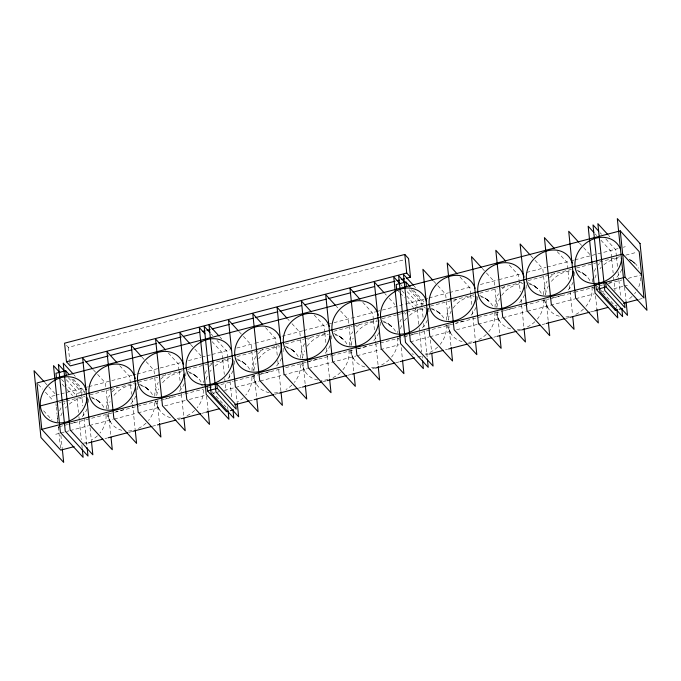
<?xml version="1.0" encoding="UTF-8"?>
<svg xmlns="http://www.w3.org/2000/svg" width="681" height="681" viewBox="0 0 681 681"><rect width="100%" height="100%" fill="white"/><g stroke="black" fill="none" stroke-linecap="round" stroke-linejoin="round"><path stroke-width="0.51" stroke-dasharray="3.4 2.55" d="M57.613 421.53L57.638 418.032M88.7 402.394L88.734 398.019M106.219 408.855C106.023 404.097 107.334 399.304 109.641 395.159M137.307 389.719L137.341 385.344M154.825 396.18C154.63 391.422 155.94 386.629 158.247 382.484M185.947 372.669L185.513 378.764M203.44 382.628L203.449 380.883M234.519 364.369L234.545 359.994M252.038 370.83C251.859 365.331 253.502 359.721 256.72 355.244M283.126 351.694L283.151 347.319M300.644 358.155C300.483 352.911 301.947 347.548 304.909 343.198M331.724 339.019L331.758 334.643M349.251 345.48C349.055 340.721 350.366 335.929 352.664 331.783M380.339 325.467L380.364 321.968M397.849 332.805L397.866 331.051M428.953 311.924L428.715 307.812M446.455 320.13C446.259 315.371 447.57 310.579 449.877 306.433M477.551 300.117L477.577 296.618M495.061 307.454C494.866 302.696 496.177 297.903 498.483 293.758M526.149 288.318L526.183 283.943M543.668 294.779C543.472 290.021 544.783 285.228 547.09 281.083M574.755 275.643L574.781 271.268M592.274 282.104L592.3 278.606M59.639 410.686L61.035 407.834M87.168 408.787L85.304 412.592L82.163 416.755M135.774 396.112L133.91 399.917L130.769 404.08M184.381 383.437L182.517 387.242L179.375 391.405M204.99 373.614L206.854 369.809M232.987 370.762L231.123 374.567L227.352 379.487M281.594 358.087L279.729 361.892L275.958 366.812M330.191 345.412L328.336 349.217L324.565 354.137M378.798 332.737L376.942 336.542L373.171 341.462M399.875 321.96L401.271 319.108M427.404 320.061L425.54 323.867L421.777 328.787M476.01 307.386L474.146 311.191L470.375 316.112M524.617 294.711L522.753 298.516L519.612 302.679M573.223 282.036L571.359 285.841L568.218 290.004M594.3 271.259L595.696 268.408M621.83 269.361L619.965 273.166L616.194 278.086M63.554 404.429L64.806 402.914M112.161 391.754L117.226 387.191M160.767 379.079L165.832 374.516M209.373 366.404L211.757 363.867M257.971 353.728L263.045 349.166M549.61 277.678L554.674 273.115M598.207 265.003L599.459 263.487M307.829 339.538L310.945 336.993M356.435 326.863L360.964 323.313M405.042 314.188L406.174 313.166M453.648 301.513L456.755 298.968M502.255 288.838L506.068 285.79M611.674 281.636L608.465 283.373M75.242 422.16L70.662 423.88M123.848 409.485L116.102 411.92M172.446 396.81L164.708 399.245M269.659 371.46L265.088 373.179L260.04 374.107M317.55 359.1L308.646 361.432M366.157 346.425L357.253 348.757M414.763 333.75L410.898 335.154M463.369 321.074L456.338 323.194M512.682 308.084L504.944 310.519M561.289 295.409L556.717 297.129L551.678 298.057M66.457 345.267L68.355 347.344L404.48 259.691M51.765 396.265L54.846 395.457M55.876 395.193L59.988 394.12M61.018 393.856L83.627 387.957M84.657 387.685L87.738 386.885M88.768 386.612L131.935 375.359M132.965 375.086L136.047 374.286M137.077 374.014L180.244 362.76M188.467 360.615L200.801 357.397M201.831 357.133L205.943 356.061M206.973 355.788L211.084 354.716M212.106 354.452L229.582 349.889M236.775 348.017L254.251 343.462M255.281 343.19L277.891 337.299M282.002 336.227L302.56 330.864M303.59 330.591L327.229 324.428M328.259 324.165L375.537 311.83M376.567 311.566L423.846 299.231M424.876 298.968L427.957 298.159M428.987 297.895L448.515 292.804M449.545 292.532L472.154 286.633M480.377 284.488L497.854 279.934M498.884 279.67L520.463 274.034M526.634 272.426L546.162 267.335M547.192 267.071L569.801 261.172M570.831 260.9L573.913 260.099M574.943 259.827L618.11 248.574M623.251 247.237L625.303 246.701M84.819 393.363L84.631 391.507L74.91 394.035L66.491 384.799M59.034 402.939L61.086 402.403M62.116 402.139L65.206 401.33M66.236 401.066L85.108 396.146M89.892 394.895L109.437 389.796M110.467 389.532L134.123 383.36M138.243 382.288L157.788 377.189M161.899 376.116L182.474 370.753M187.615 369.408L230.825 358.146M236.997 356.538L279.167 345.539M285.339 343.922L303.854 339.095M304.884 338.832L327.518 332.924M333.69 331.315L352.205 326.488M353.235 326.225L376.891 320.053M382.041 318.708L396.436 314.954M397.466 314.682L400.556 313.881M401.586 313.609L405.697 312.536M406.727 312.273L425.344 307.412M430.383 306.101L474.614 294.567M479.764 293.222L497.249 288.667M501.361 287.595L522.965 281.96M528.107 280.615L571.316 269.353M576.458 268.008L619.659 256.746M625.83 255.128L637.152 252.183M59.375 426.672L63.486 425.599M64.516 425.336L67.598 424.527M68.628 424.263L183.844 394.214M184.866 393.95L203.389 389.115M208.531 387.778L213.672 386.433M220.874 384.561L233.217 381.334M234.247 381.071L257.903 374.899M258.933 374.635L281.568 368.727M285.68 367.655L306.254 362.292M307.284 362.02L330.94 355.857M331.97 355.584L353.575 349.949M357.687 348.876L379.291 343.241M380.321 342.977L408.089 335.733M409.119 335.469L549.022 298.985M550.052 298.712L573.708 292.541M574.738 292.277L593.253 287.45M599.425 285.841L602.515 285.033M608.686 283.424L622.059 279.934M628.231 278.325L640.574 275.107M55.697 434.299L59.809 433.227M60.83 432.963L69.053 430.818M70.083 430.554L88.59 425.727M89.611 425.455L113.259 419.292M114.28 419.028L136.898 413.129M137.92 412.856L160.537 406.966M164.649 405.893L185.206 400.53M189.318 399.458L204.734 395.44M212.957 393.295L215.009 392.758M216.039 392.486L219.12 391.686M224.262 390.341L234.545 387.668M235.566 387.395L259.206 381.232M260.236 380.96L307.523 368.634M308.544 368.361L355.831 356.035M356.853 355.763L379.47 349.872M380.492 349.6L398.998 344.773M410.302 341.828L428.809 337.001M429.83 336.737L452.448 330.838M456.559 329.766L477.117 324.403M478.139 324.139L501.786 317.976M502.808 317.704L526.447 311.54M527.477 311.268L574.764 298.942M575.785 298.67L594.292 293.851M601.485 291.97L603.536 291.434M613.819 288.753L623.072 286.343M624.094 286.08L629.235 284.735M85.423 443.697L87.483 443.161M104.976 438.598L107.028 438.062M128.632 432.435L131.714 431.626M152.289 426.263L156.409 425.191M178.005 419.556L180.065 419.019M201.67 413.384L204.751 412.584M248.991 401.041L254.132 399.704M274.707 394.342L278.818 393.269M298.363 388.17L301.453 387.361M323.049 381.726L326.139 380.926M347.744 375.291L350.826 374.49M372.43 368.855L374.49 368.319M396.087 362.684L399.177 361.875M417.691 357.048L421.803 355.976M425.923 354.903L427.974 354.367M445.468 349.804L447.519 349.268M468.094 343.905L472.214 342.832M493.81 337.197L495.87 336.661M517.475 331.026L520.556 330.225M542.161 324.59L545.251 323.79M565.817 318.419L569.937 317.346M590.512 311.983L594.624 310.911M614.841 305.641L619.701 304.373M638.855 299.376L642.975 298.304M405.859 336.082L407.732 335.869M201.389 385.557L202.768 385.982M576.824 270.093L581.991 272.511L584.817 274.673M528.218 282.768L533.393 285.186L536.219 287.348M479.611 295.443L484.787 297.861L487.613 300.023M431.005 308.118L436.18 310.536L439.007 312.698M382.407 320.794L387.574 323.211L390.4 325.373M333.801 333.469L338.968 335.886L341.794 338.048M285.194 346.144L290.361 348.561L293.188 350.724M236.588 358.819L241.755 361.236L244.581 363.399M187.982 371.494L193.157 373.912L195.983 376.074M139.375 384.169L144.551 386.587L147.377 388.749M90.769 396.844L95.944 399.262L98.771 401.424M629.167 259.12L633.424 261.998M608.525 235.337L609.946 236.894M600.114 232.715L601.536 234.273M605.801 238.946L615.743 249.859L616.39 256.116M595.254 233.975L596.675 235.541M600.94 240.214L610.883 251.119L611.529 257.384M579.361 242.947L582.919 246.845M583.626 247.62L590.018 254.634M597.297 286.395L598.701 287.935M599.399 288.71L602.208 291.783M602.906 292.558L614.134 304.867M557.194 251.621L567.137 262.534L568.865 279.227M530.763 255.622L534.313 259.521M535.019 260.295L542.834 268.867L543.481 275.133M509.294 265.071L518.53 275.209L520.258 291.902M482.157 268.297L485.706 272.196M486.413 272.97L494.227 281.542L494.883 287.808M459.981 276.971L469.933 287.884L470.58 294.141M433.55 280.972L437.1 284.871M437.815 285.645L445.629 294.218L446.276 300.483M414.108 286.037L415.529 287.603M413.639 290.464L424.867 302.781L415.146 305.309L405.323 294.541M411.375 289.646L421.326 300.559L421.973 306.816M409.204 289.714L423.241 305.105M400.837 284.684L402.25 286.241M407.229 291.689L416.466 301.819L417.112 308.084M401.816 290.685L404.616 293.766M397.381 289.936L399.483 292.251M400.19 293.017L404.395 297.64M407.902 301.487L413.52 307.642M384.944 293.647L386.365 295.205M389.209 298.321L394.886 304.552M362.769 302.321L372.72 313.234L373.367 319.491M336.337 306.322L337.759 307.88M340.602 310.996L348.417 319.568L351.115 345.659M314.171 314.997L324.113 325.91L324.76 332.166M287.731 318.997L289.153 320.555M291.996 323.671L299.81 332.243L300.457 338.508M265.564 327.672L275.507 338.585L276.154 344.841M239.125 331.673L242.683 335.571M243.389 336.346L251.204 344.918L253.902 371.009M219.682 336.737L221.819 339.078M211.272 334.116L212.693 335.673M216.958 340.347L226.901 351.26L227.548 357.516M212.097 341.615L222.04 352.528L222.687 358.785M190.518 344.348L194.076 348.246M194.783 349.021L201.176 356.035M211.961 391.643L215.468 395.499M216.175 396.265L223.189 403.961M223.887 404.735L225.998 407.042M168.352 353.022L178.294 363.935L178.941 370.192M141.92 357.023L145.47 360.921M146.177 361.696L153.991 370.268L154.647 376.533M119.745 365.697L129.696 376.61L131.527 394.35M93.314 369.698L96.864 373.597M97.579 374.371L105.393 382.943L106.04 389.209M73.871 374.771L75.293 376.329M73.403 379.189L84.631 391.507M71.854 379.155L81.09 389.285L82.81 405.978M68.27 377.674L82.299 393.065M66.278 379.64L76.229 390.553L76.876 396.81M61.579 379.419L63.682 381.726M62.056 384.05L66.261 388.672M66.968 389.438L72.578 395.601M44.708 382.373L55.365 394.061M38.4 384.51L42.614 389.123M45.423 392.205L53.135 400.666M43.61 410.779L52.028 420.015M548.026 307.991L544.962 302.143L544.408 299.58M499.42 320.666L496.355 314.818L495.802 312.256M450.813 333.341L447.749 327.493L447.196 324.931M353.601 358.691L350.545 352.843L349.991 350.281M304.994 371.366L301.564 363.807M256.388 384.041L253.332 378.193L252.779 375.631M159.184 409.392L156.119 403.544L155.566 400.981M110.577 422.067L107.513 416.219L106.96 413.656M593.015 286.905L593.381 288.608M398.777 338.457L399.151 340.168M58.353 426.332L58.728 428.043M624.596 287.203L626.103 301.819M616.501 257.163L617.582 267.599M618.007 271.77L618.765 279.082M618.876 280.121L620.493 295.775M611.64 258.431L613.147 273.038M613.581 277.218L614.986 290.787M616.603 306.441L616.816 308.527M595.543 295.852L596.939 309.421M569.512 285.492L572.534 314.716M543.591 276.171L545.532 294.958M545.966 299.138L548.231 321.057M521.016 299.214L523.927 327.391M494.985 288.846L496.926 307.633M497.36 311.813L499.735 334.771M470.682 295.188L471.652 304.577M472.299 310.842L475.321 340.066M446.378 301.521L448.319 320.308M448.753 324.488L451.018 346.408M430.392 339.998L431.575 351.473M422.075 307.863L423.046 317.252M423.693 323.518L424.34 329.783M424.45 330.821L427.149 356.921M417.215 309.131L419.053 326.871M419.155 327.919L419.487 331.051M419.59 332.09L421.641 351.924M422.075 356.095L422.288 358.189M415.333 307.165L415.623 309.949M401.228 347.599L402.411 359.083M373.477 320.538L374.55 330.975M374.984 335.146L375.742 342.458M375.844 343.496L378.219 366.463M351.541 349.838L353.805 371.758M324.871 333.213L325.944 343.65M326.378 347.821L327.135 355.133M327.238 356.172L329.613 379.138M300.568 339.547L302.509 358.334M302.943 362.513L305.207 384.433M276.265 345.888L277.346 356.325M277.771 360.496L278.316 365.723M278.742 369.894L280.904 390.766M254.336 375.188L256.601 397.108M235.864 389.651L237.158 402.173M227.658 358.564L228.739 369M229.276 374.218L229.923 380.483M230.033 381.522L231.753 398.223M222.798 359.832L224.304 374.439M224.739 378.619L226.032 391.141M227.65 406.795L227.973 409.928M206.59 396.214L207.994 409.783M179.052 371.239L180.133 381.675M180.559 385.855L181.316 393.158M181.427 394.197L183.691 416.117M154.749 377.572L156.587 395.32M157.124 400.539L159.499 423.497M131.961 398.53L135.085 428.792M106.142 390.247L108.083 409.034M108.517 413.214L110.892 436.172M90.045 427.677L91.339 440.198M83.457 412.243L86.913 445.646M76.979 397.857L78.494 412.465M78.919 416.644L79.243 419.777M79.354 420.815L81.294 439.603M81.839 444.821L82.163 447.953M68.355 347.344L69.632 359.721M69.743 360.751L70.058 363.841M60.881 435.278L62.175 447.809M55.944 403.748L56.165 405.859M56.268 406.915L57.034 414.286M57.144 415.342L57.8 421.667M58.345 426.944L60.524 448.03M189.267 372.856A25.146 21.213 -42.4 0 1 201.193 382.305M203.253 389.983A25.146 21.213 -42.4 0 1 197.141 407.774M194.647 410.464A25.146 21.213 -42.4 0 1 185.53 416.397M180.448 417.904A25.146 21.213 -42.4 0 1 177.026 418.313M170.446 417.649A25.146 21.213 -42.4 0 1 156.621 402.148M156.698 395.508A25.146 21.213 -42.4 0 1 158.741 388.851M162.572 382.731A25.146 21.213 -42.4 0 1 182.678 372.201M237.873 360.181A25.146 21.213 -42.4 0 1 249.799 369.63M251.859 377.308A25.146 21.213 -42.4 0 1 245.739 395.099M243.253 397.789A25.146 21.213 -42.4 0 1 237.388 402.148M206.088 379.47A25.146 21.213 -42.4 0 1 207.347 376.176M210.063 371.503A25.146 21.213 -42.4 0 1 211.178 370.055M215.034 366.14A25.146 21.213 -42.4 0 1 231.285 359.525M140.661 385.531A25.146 21.213 -42.4 0 1 152.587 394.98M154.647 402.658A25.146 21.213 -42.4 0 1 148.535 420.449M146.04 423.139A25.146 21.213 -42.4 0 1 136.924 429.073M131.842 430.579A25.146 21.213 -42.4 0 1 128.42 430.988M121.839 430.324A25.146 21.213 -42.4 0 1 108.015 414.823M108.092 408.183A25.146 21.213 -42.4 0 1 110.135 401.526M113.965 395.406A25.146 21.213 -42.4 0 1 132.369 385.012M92.054 398.206A25.146 21.213 -42.4 0 1 103.98 407.655M106.04 415.333A25.146 21.213 -42.4 0 1 99.928 433.125M97.434 435.814A25.146 21.213 -42.4 0 1 91.569 440.173M86.64 442.369A25.146 21.213 -42.4 0 1 83.235 443.254M60.847 415.836A25.146 21.213 -42.4 0 1 62.329 412.592M65.359 408.081A25.146 21.213 -42.4 0 1 66.568 406.702M69.224 404.165A25.146 21.213 -42.4 0 1 85.474 397.551M578.109 271.455A25.146 21.213 -42.4 0 1 590.035 280.904M591.925 286.956A25.146 21.213 -42.4 0 1 585.975 306.373M583.489 309.063A25.146 21.213 -42.4 0 1 574.372 314.997M569.29 316.503A25.146 21.213 -42.4 0 1 565.868 316.912M559.288 316.248A25.146 21.213 -42.4 0 1 545.464 300.747M545.541 294.107A25.146 21.213 -42.4 0 1 548.384 285.841M551.414 281.33A25.146 21.213 -42.4 0 1 571.521 270.791M629.738 259.836A25.146 21.213 -42.4 0 1 638.642 268.229M640.744 277.567A25.146 21.213 -42.4 0 1 637.612 289.187M635.696 292.251A25.146 21.213 -42.4 0 1 634.581 293.698M632.096 296.388A25.146 21.213 -42.4 0 1 627.788 299.802M594.93 278.069A25.146 21.213 -42.4 0 1 596.19 274.766M600.021 268.654A25.146 21.213 -42.4 0 1 601.221 267.275M603.877 264.739A25.146 21.213 -42.4 0 1 620.127 258.116M529.503 284.13A25.146 21.213 -42.4 0 1 541.429 293.579M543.319 299.631A25.146 21.213 -42.4 0 1 537.377 319.048M534.883 321.738A25.146 21.213 -42.4 0 1 527.409 326.94M520.684 329.178A25.146 21.213 -42.4 0 1 517.262 329.587M510.682 328.923A25.146 21.213 -42.4 0 1 496.858 313.422M496.934 306.782A25.146 21.213 -42.4 0 1 499.777 298.516M501.701 295.452A25.146 21.213 -42.4 0 1 522.914 283.466M480.897 296.805A25.146 21.213 -42.4 0 1 492.823 306.254M494.712 312.307A25.146 21.213 -42.4 0 1 488.771 331.724M486.277 334.414A25.146 21.213 -42.4 0 1 478.803 339.615M472.078 341.853A25.146 21.213 -42.4 0 1 468.656 342.262M462.076 341.598A25.146 21.213 -42.4 0 1 448.251 326.097M448.328 319.457A25.146 21.213 -42.4 0 1 451.171 311.191M453.095 308.127A25.146 21.213 -42.4 0 1 474.317 296.15M286.48 347.506A25.146 21.213 -42.4 0 1 298.406 356.955M300.466 364.633A25.146 21.213 -42.4 0 1 294.345 382.424M291.86 385.114A25.146 21.213 -42.4 0 1 285.986 389.472M277.661 392.554A25.146 21.213 -42.4 0 1 274.239 392.963M269.242 392.648A25.146 21.213 -42.4 0 1 253.664 375.171M253.911 370.158A25.146 21.213 -42.4 0 1 255.954 363.501M258.669 358.827A25.146 21.213 -42.4 0 1 279.891 346.85M335.086 334.831A25.146 21.213 -42.4 0 1 347.012 344.28M348.902 350.332A25.146 21.213 -42.4 0 1 342.952 369.749M340.466 372.439A25.146 21.213 -42.4 0 1 332.992 377.64M327.97 379.496A25.146 21.213 -42.4 0 1 321.151 380.304M317.848 379.972A25.146 21.213 -42.4 0 1 302.27 362.496M302.517 357.482A25.146 21.213 -42.4 0 1 304.56 350.826M307.276 346.152A25.146 21.213 -42.4 0 1 328.497 334.175M409.46 315.439A25.146 21.213 -42.4 0 1 444.216 318.929M446.115 324.982A25.146 21.213 -42.4 0 1 440.164 344.399M437.67 347.089A25.146 21.213 -42.4 0 1 425.182 354.146M413.469 354.273A25.146 21.213 -42.4 0 1 411.928 353.805M400.505 328.77A25.146 21.213 -42.4 0 1 402.565 323.867M404.488 320.802A25.146 21.213 -42.4 0 1 406.804 317.976M383.684 322.156A25.146 21.213 -42.4 0 1 396.265 333.035M397.508 337.657A25.146 21.213 -42.4 0 1 391.558 357.074M389.064 359.764A25.146 21.213 -42.4 0 1 381.598 364.965M374.865 367.204A25.146 21.213 -42.4 0 1 371.451 367.612M364.863 366.948A25.146 21.213 -42.4 0 1 350.877 349.821M351.124 344.807A25.146 21.213 -42.4 0 1 353.158 338.151M355.882 333.477A25.146 21.213 -42.4 0 1 377.104 321.5M633.577 262.228L630.597 259.836L635.688 264.024L633.577 262.228M584.97 274.903L581.991 272.511L587.082 276.699L584.97 274.903M536.364 287.578L533.393 285.186L538.475 289.374L536.364 287.578M487.758 300.253L484.787 297.861L489.869 302.049L487.758 300.253M439.151 312.928L436.18 310.536L441.262 314.724L439.151 312.928M390.545 325.603L387.574 323.211L392.656 327.399L390.545 325.603M341.939 338.278L338.968 335.886L344.05 340.074L341.939 338.278M293.341 350.953L290.361 348.561L295.452 352.749L293.341 350.953M244.734 363.628L241.755 361.236L246.845 365.425L244.734 363.628M196.128 376.304L193.157 373.912L198.239 378.1L196.128 376.304M147.522 388.979L144.551 386.587L149.633 390.775L147.522 388.979M98.915 401.654L95.944 399.262L101.026 403.45L98.915 401.654"/><path stroke-width="1.02" d="M406.395 278.248L410.507 277.176L408.591 258.618L404.803 254.464L64.567 343.19L66.483 361.747L70.271 365.901L83.635 362.42M66.483 361.747L406.719 273.021L410.507 277.176M85.687 361.883L108.305 355.984M110.365 355.448L131.944 349.821M134.004 349.285L156.613 343.386M158.673 342.849L181.282 336.95M183.342 336.414L199.788 332.132M202.87 331.324L204.93 330.787M206.981 330.251L210.071 329.451M212.123 328.914L229.599 324.352M231.651 323.815L253.238 318.189M255.298 317.652L277.908 311.753M279.968 311.217L301.547 305.59M304.637 304.79L326.225 299.155M328.276 298.618L350.894 292.728M352.945 292.192L374.533 286.556M377.615 285.756L395.091 281.193M397.142 280.666L399.202 280.129M401.254 279.593L404.344 278.784M69.19 374.567L65.682 370.719L55.961 373.256L56.438 377.895M410.132 286.616L405.919 281.994L396.197 284.53L396.674 289.17M620.263 230.868L625.056 277.252L644.005 298.031L639.204 251.647L620.263 230.868L36.995 382.969L41.796 429.353L60.737 450.132L74.11 446.651M39.396 406.157L622.655 254.056L641.604 274.843M41.796 429.353L625.056 277.252M207.05 386.263L207.526 390.903L217.248 388.366L236.196 409.145L235.72 404.505L216.771 383.726L217.248 388.366M595.892 284.854L596.369 289.493L606.09 286.965L625.039 307.744L624.562 303.105L605.613 282.326L606.09 286.965M88.513 442.897L102.916 439.134M108.058 437.798L127.602 432.699M132.744 431.354L151.259 426.527M157.439 424.918L175.953 420.092M181.095 418.747L200.64 413.656M205.781 412.311L219.154 408.821M234.587 404.803L248.991 401.041M254.132 399.704L273.677 394.605M278.818 393.269L297.333 388.434M302.475 387.097L322.028 381.998M327.169 380.653L346.714 375.563M351.856 374.218L370.37 369.391M375.512 368.046L395.057 362.956M400.207 361.611L414.601 357.857M429.004 354.103L443.408 350.34M448.549 349.004L467.064 344.177M473.244 342.56L491.759 337.733M496.9 336.397L516.445 331.298M521.586 329.953L540.101 325.126M546.273 323.518L564.796 318.691M569.937 317.346L589.482 312.247M594.624 310.911L607.997 307.42M623.43 303.403L637.825 299.64M228.416 411.171L226.475 411.682L207.526 390.903M230.365 410.669L233.277 409.902M596.369 289.493L615.318 310.281L617.258 309.77M619.208 309.259L622.119 308.502M607.818 234.562L597.867 223.649L604.771 290.446L627.507 315.388L626.103 301.819M598.693 231.148L593.006 224.917L599.91 291.715L622.647 316.656L621.787 308.306M593.832 232.417L588.146 226.186L595.049 292.983L617.786 317.925L616.926 309.574M578.654 242.164L568.703 231.259L575.607 298.057L598.344 322.99L596.939 309.421M554.351 248.505L544.408 237.592L551.304 304.39L574.04 329.332L572.747 316.801M530.048 254.839L520.105 243.934L527.009 310.732L549.737 335.665L548.341 322.096M505.745 261.181L495.802 250.267L502.706 317.065L525.434 342.007L524.038 328.438M481.441 267.514L471.499 256.609L478.402 323.407L501.131 348.34L499.837 335.818M457.138 273.856L447.196 262.943L454.099 329.74L476.828 354.682L475.432 341.113M432.835 280.189L422.892 269.284L429.796 336.082L452.533 361.015L451.128 347.446M413.393 285.262L403.45 274.349L410.354 341.147L433.09 366.089L431.797 353.567M404.982 282.632L398.589 275.618L405.493 342.415L428.23 367.357L427.362 359.006M400.122 283.9L393.729 276.886L400.632 343.684L423.369 368.625L422.501 360.275M384.229 292.864L374.286 281.96L381.19 348.757L403.927 373.69L402.522 360.121M359.934 299.206L349.983 288.293L356.887 355.09L379.623 380.032L378.219 366.463M335.631 305.539L325.68 294.635L332.583 361.432L355.32 386.365L354.026 373.843M311.328 311.881L301.377 300.968L308.28 367.766L331.017 392.707L329.613 379.138M287.024 318.214L277.073 307.31L283.977 374.107L306.714 399.04L305.309 385.472M262.721 324.556L252.77 313.643L259.674 380.441L282.411 405.382L281.006 391.813M238.418 330.889L228.467 319.985L235.371 386.782L258.108 411.716L256.814 399.194M218.976 335.963L209.024 325.05L215.928 391.856L238.665 416.789L237.26 403.22M209.85 332.558L204.172 326.318L211.067 393.116L233.804 418.057L232.945 409.707M204.99 333.818L199.312 327.587L206.207 394.384L228.944 419.326L228.084 410.975M189.812 343.565L179.869 332.66L186.773 399.458L209.501 424.391L208.105 410.822M165.509 349.906L155.566 338.993L162.47 405.791L185.198 430.732L183.904 418.211M141.205 356.24L131.263 345.335L138.166 412.133L160.895 437.066L159.499 423.497M116.902 362.581L106.96 351.668L113.863 418.466L136.592 443.408L135.196 429.839M92.599 368.915L82.656 358.01L89.56 424.808L112.297 449.741L111.003 437.219M73.156 373.988L63.214 363.075L70.117 429.881L92.854 454.814L91.45 441.245M64.04 370.583L58.353 364.344L65.257 431.141L87.994 456.083L87.125 447.732M59.885 372.626L53.493 365.612L60.396 432.409L83.133 457.351L82.265 449M43.993 381.59L34.05 370.685L40.954 437.483L63.691 462.416L62.286 448.847M615.122 308.425L615.318 310.281M404.803 254.464L406.719 273.021M405.919 281.994L406.395 286.633M65.682 370.719L66.159 375.359M378.772 320.164A25.146 21.213 -42.4 0 1 344.884 345.871A25.146 21.213 -42.4 0 1 340.985 308.144A25.146 21.213 -42.4 0 1 378.27 315.286M427.293 309.157A25.146 21.213 -42.4 0 1 392.98 333.026A25.146 21.213 -42.4 0 1 389.14 295.886A25.146 21.213 -42.4 0 1 426.459 301.07M329.876 336.193A25.146 21.213 -42.4 0 1 294.771 357.993A25.146 21.213 -42.4 0 1 292.379 320.819A25.146 21.213 -42.4 0 1 329.246 326.42M281.517 343.854A25.146 21.213 -42.4 0 1 249.237 371.647A25.146 21.213 -42.4 0 1 242.462 334.771A25.146 21.213 -42.4 0 1 280.64 339.095M475.9 296.482A25.146 21.213 -42.4 0 1 441.586 320.351A25.146 21.213 -42.4 0 1 437.747 283.211A25.146 21.213 -42.4 0 1 475.066 288.395M524.591 282.138A25.146 21.213 -42.4 0 1 490.703 307.846A25.146 21.213 -42.4 0 1 486.804 270.119A25.146 21.213 -42.4 0 1 524.081 277.261M621.719 258.457A25.146 21.213 -42.4 0 1 587.907 282.496A25.146 21.213 -42.4 0 1 582.698 246.045A25.146 21.213 -42.4 0 1 620.348 248.88M573.113 271.132A25.146 21.213 -42.4 0 1 538.799 295.001A25.146 21.213 -42.4 0 1 534.96 257.861A25.146 21.213 -42.4 0 1 572.278 263.045M87.057 397.883A25.146 21.213 -42.4 0 1 52.743 421.752A25.146 21.213 -42.4 0 1 48.904 384.612A25.146 21.213 -42.4 0 1 86.223 389.796M135.749 383.539A25.146 21.213 -42.4 0 1 101.861 409.247A25.146 21.213 -42.4 0 1 97.962 371.52A25.146 21.213 -42.4 0 1 135.247 378.662M232.876 359.857A25.146 21.213 -42.4 0 1 199.065 383.897A25.146 21.213 -42.4 0 1 193.855 347.446A25.146 21.213 -42.4 0 1 231.506 350.281M184.066 374.218A25.146 21.213 -42.4 0 1 148.96 396.027A25.146 21.213 -42.4 0 1 146.568 358.844A25.146 21.213 -42.4 0 1 183.436 364.446M640.046 243.517L617.309 218.584L624.213 285.382L646.95 310.315L640.046 243.517"/></g></svg>
